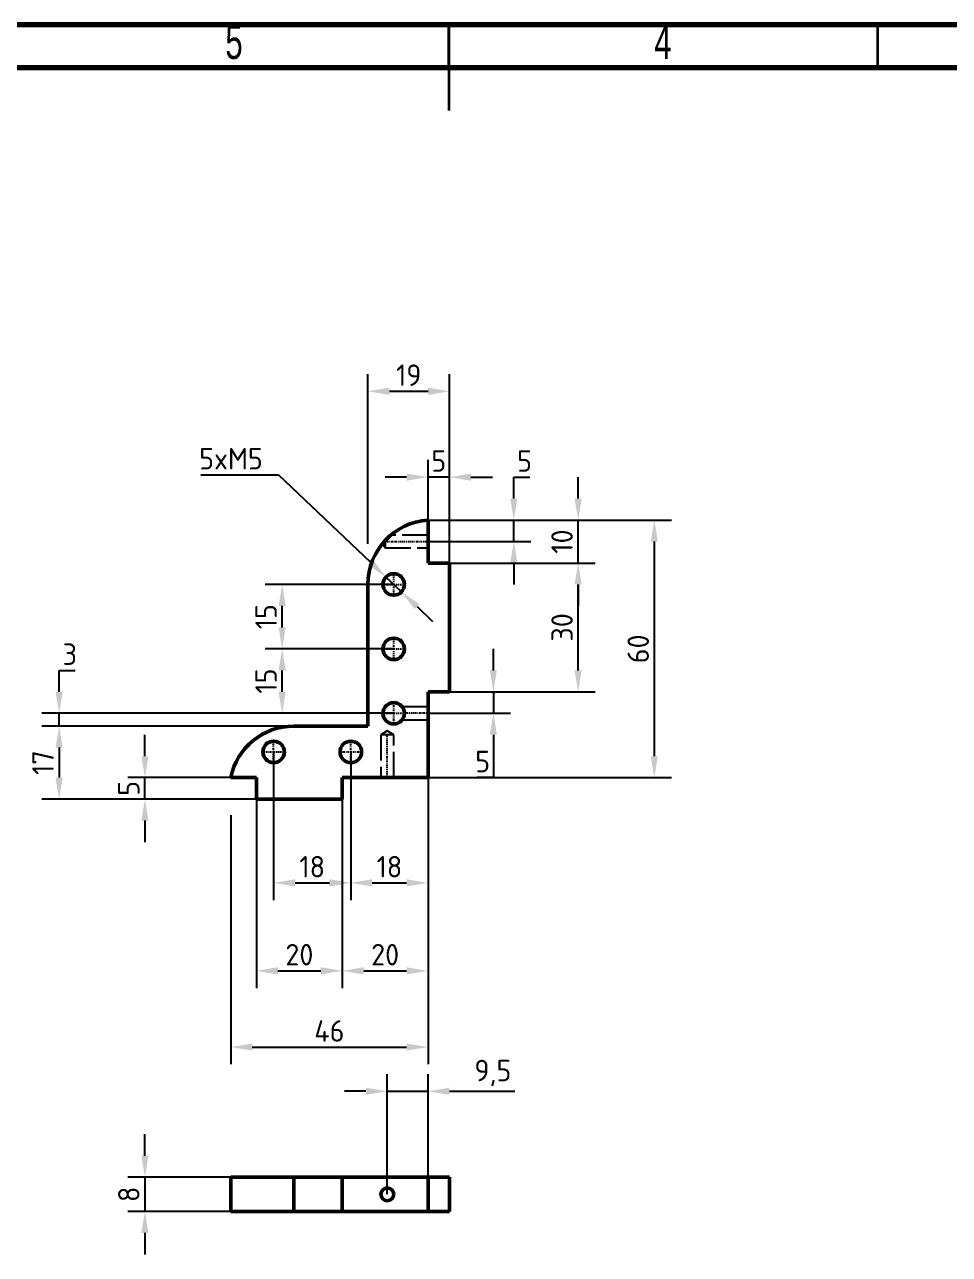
# Model space of a CAD drawing. Header units: millimetres. Extents: x -1615 to 4166, y 5 to 3174.
# Drawn here: x 2756.3 to 2864.1, y 148.8 to 292 of the extents above; entities that cross this region are included whole.
import ezdxf

# ---------------------------------------------------------------- set-up
doc = ezdxf.new("R2010")
doc.units = ezdxf.units.MM
doc.header["$LTSCALE"] = 0.25
doc.header["$PDSIZE"] = -1
for name, pattern in [('ACAD_ISO02W100', [15, 12, -3]), ('ACAD_ISO08W100', [36, 24, -3, 6, -3]), ('CENTER2', [1.125, 0.75, -0.125, 0.125, -0.125])]:
    doc.linetypes.add(name, pattern=pattern)
doc.layers.get('0').update_dxf_attribs({"lineweight": 50})
for name, color, linetype, lineweight in [('duong tam', 2, 'ACAD_ISO08W100', 25), ('kich thuoc', 1, 'Continuous', 25), ('Net dam', 7, 'Continuous', 50), ('netdut', 6, 'ACAD_ISO02W100', 25)]:
    doc.layers.add(name, color=color, linetype=linetype, lineweight=lineweight)
doc.styles.add('SLDTEXTSTYLE0', font='TXT', dxfattribs={"width": 0.686449})
doc.styles.get("Standard").update_dxf_attribs({"font": ''})
doc.styles.get('Standard').set_extended_font_data('TCVN 7284')
doc.dimstyles.new('Ratio 2', dxfattribs={"dimtxt": 2.5, "dimasz": 2.5, "dimexe": 2, "dimexo": 0, "dimtad": 1, "dimtoh": 1, "dimdec": 1, "dimlfac": 2, "dimzin": 9, "dimtxsty": 'Standard', "dimcen": 2.5, "dimazin": 2, "dimtfac": 1, "dimtdec": 1, "dimtmove": 0, "dimatfit": 3, "dimfxl": 1, "dimtzin": 1, "dimarcsym": 0})
doc.dimstyles.new('Ratio 2$3', dxfattribs={"dimtxt": 2.5, "dimasz": 2.5, "dimexe": 2, "dimexo": 0, "dimtad": 1, "dimtoh": 1, "dimdec": 1, "dimlfac": 2, "dimzin": 9, "dimtxsty": 'Standard', "dimcen": 2.5, "dimazin": 2, "dimtfac": 1, "dimtdec": 1, "dimtmove": 0, "dimatfit": 3, "dimfxl": 1, "dimtzin": 1, "dimarcsym": 0})

# ---------------------------------------------------------------- blocks, each defined once
blk = doc.blocks.new('*U393')
at = {"layer": 'duong tam', "color": 0, "linetype": 'CENTER2', "transparency": 16777216}
for p, q in [((-1.37, 0), (-0.25, 0)), ((0, 0.25), (0, 1.37)), ((0.25, 0), (1.37, 0)), ((0, -1.37), (0, -0.25))]:
    blk.add_line(p, q, dxfattribs=at)
at = {"layer": 'duong tam', "color": 0, "linetype": 'Continuous', "transparency": 16777216}
for p, q in [((-0.125, 0), (0.125, 0)), ((0, -0.125), (0, 0.125))]:
    blk.add_line(p, q, dxfattribs=at)
blk = doc.blocks.new('*U394')
at = {"layer": 'duong tam', "color": 0, "linetype": 'CENTER2', "transparency": 16777216}
for p, q in [((-1.37, 0), (-0.25, 0)), ((0, 0.25), (0, 1.37)), ((0.25, 0), (1.37, 0)), ((0, -1.37), (0, -0.25))]:
    blk.add_line(p, q, dxfattribs=at)
at = {"layer": 'duong tam', "color": 0, "linetype": 'Continuous', "transparency": 16777216}
for p, q in [((-0.125, 0), (0.125, 0)), ((0, -0.125), (0, 0.125))]:
    blk.add_line(p, q, dxfattribs=at)
blk = doc.blocks.new('*U395')
at = {"layer": 'duong tam', "color": 0, "linetype": 'CENTER2', "transparency": 16777216}
for p, q in [((-1.37, 0), (-0.25, 0)), ((0, 0.25), (0, 1.37)), ((0.25, 0), (1.37, 0)), ((0, -1.37), (0, -0.25))]:
    blk.add_line(p, q, dxfattribs=at)
at = {"layer": 'duong tam', "color": 0, "linetype": 'Continuous', "transparency": 16777216}
for p, q in [((-0.125, 0), (0.125, 0)), ((0, -0.125), (0, 0.125))]:
    blk.add_line(p, q, dxfattribs=at)
blk = doc.blocks.new('*U396')
at = {"layer": 'duong tam', "color": 0, "linetype": 'CENTER2', "transparency": 16777216}
for p, q in [((-1.37, 0), (-0.25, 0)), ((0, 0.25), (0, 1.37)), ((0.25, 0), (1.37, 0)), ((0, -1.37), (0, -0.25))]:
    blk.add_line(p, q, dxfattribs=at)
at = {"layer": 'duong tam', "color": 0, "linetype": 'Continuous', "transparency": 16777216}
for p, q in [((-0.125, 0), (0.125, 0)), ((0, -0.125), (0, 0.125))]:
    blk.add_line(p, q, dxfattribs=at)
blk = doc.blocks.new('*U397')
at = {"layer": 'duong tam', "color": 0, "linetype": 'CENTER2', "transparency": 16777216}
for p, q in [((-1.37, 0), (-0.25, 0)), ((0, 0.25), (0, 1.37)), ((0.25, 0), (1.37, 0)), ((0, -1.37), (0, -0.25))]:
    blk.add_line(p, q, dxfattribs=at)
at = {"layer": 'duong tam', "color": 0, "linetype": 'Continuous', "transparency": 16777216}
for p, q in [((-0.125, 0), (0.125, 0)), ((0, -0.125), (0, 0.125))]:
    blk.add_line(p, q, dxfattribs=at)
blk = doc.blocks.new('*U398')
at = {"layer": 'duong tam', "color": 0, "linetype": 'CENTER2', "transparency": 16777216}
blk.add_line((-2.46, 0), (2.46, 0), dxfattribs=at)
blk = doc.blocks.new('*U399')
at = {"layer": 'duong tam', "color": 0, "linetype": 'CENTER2', "transparency": 16777216}
blk.add_line((1.62, 0), (-1.62, 0), dxfattribs=at)
blk = doc.blocks.new('*U400')
at = {"layer": 'duong tam', "color": 0, "linetype": 'CENTER2', "transparency": 16777216}
blk.add_line((0, -2.62), (0, 2.62), dxfattribs=at)
blk = doc.blocks.new('*D401')
at = {"layer": 'Defpoints', "color": 0, "transparency": 16777216}
for p in [(2803.34, 234.29), (2803.34, 204.29), (2829.71, 204.29)]:
    blk.add_point(p, dxfattribs=at)
at = {"layer": 'kich thuoc', "color": 0, "lineweight": -2, "transparency": 16777216}
for p, q in [((2803.34, 234.29), (2831.71, 234.29)), ((2829.71, 231.79), (2829.71, 206.79)), ((2803.34, 204.29), (2831.71, 204.29))]:
    blk.add_line(p, q, dxfattribs=at)
at = {"layer": 'kich thuoc', "color": 0, "transparency": 16777216}
for points in [[(2829.3, 231.79), (2830.13, 231.79), (2829.71, 234.29)], [(2829.3, 206.79), (2830.13, 206.79), (2829.71, 204.29)]]:
    blk.add_solid(points, dxfattribs=at)
at = {"layer": 'kich thuoc', "color": 0, "transparency": 16777216, "insert": (2827.84, 219.29), "char_height": 2.5, "attachment_point": 5, "rotation": 90}
blk.add_mtext('60', dxfattribs=at)
blk = doc.blocks.new('*D402')
at = {"layer": 'Defpoints', "color": 0, "transparency": 16777216}
for p in [(2803.34, 234.29), (2820.84, 234.29), (2805.84, 229.29)]:
    blk.add_point(p, dxfattribs=at)
at = {"layer": 'kich thuoc', "color": 0, "lineweight": -2, "transparency": 16777216}
for p, q in [((2820.84, 236.79), (2820.84, 239.29)), ((2803.34, 234.29), (2822.84, 234.29)), ((2820.84, 229.29), (2820.84, 234.29)), ((2805.84, 229.29), (2822.84, 229.29)), ((2820.84, 226.79), (2820.84, 224.29))]:
    blk.add_line(p, q, dxfattribs=at)
at = {"layer": 'kich thuoc', "color": 0, "transparency": 16777216}
for points in [[(2820.42, 236.79), (2821.25, 236.79), (2820.84, 234.29)], [(2820.42, 226.79), (2821.25, 226.79), (2820.84, 229.29)]]:
    blk.add_solid(points, dxfattribs=at)
at = {"layer": 'kich thuoc', "color": 0, "transparency": 16777216, "insert": (2818.96, 231.79), "char_height": 2.5, "attachment_point": 5, "rotation": 90}
blk.add_mtext('10', dxfattribs=at)
blk = doc.blocks.new('*D403')
at = {"layer": 'Defpoints', "color": 0, "transparency": 16777216}
for p in [(2805.84, 229.29), (2820.84, 229.29), (2805.84, 214.29)]:
    blk.add_point(p, dxfattribs=at)
at = {"layer": 'kich thuoc', "color": 0, "lineweight": -2, "transparency": 16777216}
for p, q in [((2805.84, 229.29), (2822.84, 229.29)), ((2820.84, 216.79), (2820.84, 226.79)), ((2805.84, 214.29), (2822.84, 214.29))]:
    blk.add_line(p, q, dxfattribs=at)
at = {"layer": 'kich thuoc', "color": 0, "transparency": 16777216}
for points in [[(2820.42, 226.79), (2821.25, 226.79), (2820.84, 229.29)], [(2820.42, 216.79), (2821.25, 216.79), (2820.84, 214.29)]]:
    blk.add_solid(points, dxfattribs=at)
at = {"layer": 'kich thuoc', "color": 0, "transparency": 16777216, "insert": (2818.96, 221.79), "char_height": 2.5, "attachment_point": 5, "rotation": 90}
blk.add_mtext('30', dxfattribs=at)
blk = doc.blocks.new('*D404')
at = {"layer": 'Defpoints', "color": 0, "transparency": 16777216}
for p in [(2803.34, 234.29), (2813.34, 234.29), (2803.34, 231.79)]:
    blk.add_point(p, dxfattribs=at)
at = {"layer": 'kich thuoc', "color": 0, "lineweight": -2, "transparency": 16777216}
for p, q in [((2813.34, 236.79), (2813.34, 239.29)), ((2813.34, 239.29), (2815.21, 239.29)), ((2803.34, 234.29), (2815.34, 234.29)), ((2813.34, 231.79), (2813.34, 234.29)), ((2803.34, 231.79), (2815.34, 231.79)), ((2813.34, 229.29), (2813.34, 226.79))]:
    blk.add_line(p, q, dxfattribs=at)
at = {"layer": 'kich thuoc', "color": 0, "transparency": 16777216}
for points in [[(2812.92, 236.79), (2813.75, 236.79), (2813.34, 234.29)], [(2812.92, 229.29), (2813.75, 229.29), (2813.34, 231.79)]]:
    blk.add_solid(points, dxfattribs=at)
at = {"layer": 'kich thuoc', "color": 0, "transparency": 16777216, "insert": (2814.59, 241.17), "char_height": 2.5, "attachment_point": 5}
blk.add_mtext('5', dxfattribs=at)
blk = doc.blocks.new('*D405')
at = {"layer": 'Defpoints', "color": 0, "transparency": 16777216}
for p in [(2805.84, 214.29), (2810.96, 214.29), (2803.34, 211.79)]:
    blk.add_point(p, dxfattribs=at)
at = {"layer": 'kich thuoc', "color": 0, "lineweight": -2, "transparency": 16777216}
for p, q in [((2810.96, 216.79), (2810.96, 219.29)), ((2805.84, 214.29), (2812.96, 214.29)), ((2810.96, 214.29), (2810.96, 211.79)), ((2803.34, 211.79), (2812.96, 211.79)), ((2810.96, 209.29), (2810.96, 204.29)), ((2810.96, 204.29), (2809.08, 204.29))]:
    blk.add_line(p, q, dxfattribs=at)
at = {"layer": 'kich thuoc', "color": 0, "transparency": 16777216}
for points in [[(2810.54, 216.79), (2811.37, 216.79), (2810.96, 214.29)], [(2810.54, 209.29), (2811.37, 209.29), (2810.96, 211.79)]]:
    blk.add_solid(points, dxfattribs=at)
at = {"layer": 'kich thuoc', "color": 0, "transparency": 16777216, "insert": (2809.71, 206.17), "char_height": 2.5, "attachment_point": 5}
blk.add_mtext('5', dxfattribs=at)
blk = doc.blocks.new('*D406')
at = {"layer": 'Defpoints', "color": 0, "transparency": 16777216}
for p in [(2780.34, 204.29), (2803.34, 204.29), (2803.34, 172.91)]:
    blk.add_point(p, dxfattribs=at)
at = {"layer": 'kich thuoc', "color": 0, "lineweight": -2, "transparency": 16777216}
for p, q in [((2803.34, 204.29), (2803.34, 170.91)), ((2780.34, 199.92), (2780.34, 170.91)), ((2782.84, 172.91), (2800.84, 172.91))]:
    blk.add_line(p, q, dxfattribs=at)
at = {"layer": 'kich thuoc', "color": 0, "transparency": 16777216}
for points in [[(2782.84, 173.33), (2782.84, 172.5), (2780.34, 172.91)], [(2800.84, 173.33), (2800.84, 172.5), (2803.34, 172.91)]]:
    blk.add_solid(points, dxfattribs=at)
at = {"layer": 'kich thuoc', "color": 0, "transparency": 16777216, "insert": (2791.84, 174.79), "char_height": 2.5, "attachment_point": 5}
blk.add_mtext('46', dxfattribs=at)
blk = doc.blocks.new('*D407')
at = {"layer": 'Defpoints', "color": 0, "transparency": 16777216}
for p in [(2803.34, 204.29), (2793.34, 201.79), (2803.34, 181.79)]:
    blk.add_point(p, dxfattribs=at)
at = {"layer": 'kich thuoc', "color": 0, "lineweight": -2, "transparency": 16777216}
for p, q in [((2803.34, 204.29), (2803.34, 179.79)), ((2793.34, 201.79), (2793.34, 179.79)), ((2795.84, 181.79), (2800.84, 181.79))]:
    blk.add_line(p, q, dxfattribs=at)
at = {"layer": 'kich thuoc', "color": 0, "transparency": 16777216}
for points in [[(2795.84, 182.21), (2795.84, 181.37), (2793.34, 181.79)], [(2800.84, 182.21), (2800.84, 181.37), (2803.34, 181.79)]]:
    blk.add_solid(points, dxfattribs=at)
at = {"layer": 'kich thuoc', "color": 0, "transparency": 16777216, "insert": (2798.34, 183.67), "char_height": 2.5, "attachment_point": 5}
blk.add_mtext('20', dxfattribs=at)
blk = doc.blocks.new('*D408')
at = {"layer": 'Defpoints', "color": 0, "transparency": 16777216}
for p in [(2783.34, 201.79), (2793.34, 201.79), (2793.34, 181.79)]:
    blk.add_point(p, dxfattribs=at)
at = {"layer": 'kich thuoc', "color": 0, "lineweight": -2, "transparency": 16777216}
for p, q in [((2783.34, 201.79), (2783.34, 179.79)), ((2793.34, 201.79), (2793.34, 179.79)), ((2785.84, 181.79), (2790.84, 181.79))]:
    blk.add_line(p, q, dxfattribs=at)
at = {"layer": 'kich thuoc', "color": 0, "transparency": 16777216}
for points in [[(2785.84, 182.21), (2785.84, 181.37), (2783.34, 181.79)], [(2790.84, 182.21), (2790.84, 181.37), (2793.34, 181.79)]]:
    blk.add_solid(points, dxfattribs=at)
at = {"layer": 'kich thuoc', "color": 0, "transparency": 16777216, "insert": (2788.34, 183.67), "char_height": 2.5, "attachment_point": 5}
blk.add_mtext('20', dxfattribs=at)
blk = doc.blocks.new('*D409')
at = {"layer": 'Defpoints', "color": 0, "transparency": 16777216}
for p in [(2780.34, 157.76), (2770.34, 153.76), (2780.34, 153.76)]:
    blk.add_point(p, dxfattribs=at)
at = {"layer": 'kich thuoc', "color": 0, "lineweight": -2, "transparency": 16777216}
for p, q in [((2770.34, 160.26), (2770.34, 162.76)), ((2780.34, 157.76), (2768.34, 157.76)), ((2770.34, 157.76), (2770.34, 153.76)), ((2780.34, 153.76), (2768.34, 153.76)), ((2770.34, 151.26), (2770.34, 148.76))]:
    blk.add_line(p, q, dxfattribs=at)
at = {"layer": 'kich thuoc', "color": 0, "transparency": 16777216}
for points in [[(2769.92, 160.26), (2770.75, 160.26), (2770.34, 157.76)], [(2769.92, 151.26), (2770.75, 151.26), (2770.34, 153.76)]]:
    blk.add_solid(points, dxfattribs=at)
at = {"layer": 'kich thuoc', "color": 0, "transparency": 16777216, "insert": (2768.46, 155.76), "char_height": 2.5, "attachment_point": 5, "rotation": 90}
blk.add_mtext('8', dxfattribs=at)
blk = doc.blocks.new('*D429')
at = {"layer": 'Defpoints', "color": 0, "transparency": 16777216}
for p in [(2798.43, 227.65), (2800.24, 225.93)]:
    blk.add_point(p, dxfattribs=at)
at = {"layer": 'kich thuoc', "color": 0, "lineweight": -2, "transparency": 16777216}
for p, q in [((2776.87, 239.56), (2785.89, 239.56)), ((2785.89, 239.56), (2796.62, 229.37)), ((2800.24, 225.93), (2798.43, 227.65)), ((2802.06, 224.21), (2803.87, 222.49))]:
    blk.add_line(p, q, dxfattribs=at)
at = {"layer": 'kich thuoc', "color": 0, "transparency": 16777216}
for points in [[(2796.91, 229.68), (2796.33, 229.07), (2798.43, 227.65)], [(2802.34, 224.51), (2801.77, 223.91), (2800.24, 225.93)]]:
    blk.add_solid(points, dxfattribs=at)
at = {"layer": 'kich thuoc', "color": 0, "transparency": 16777216, "insert": (2780.37, 241.44), "char_height": 2.5, "attachment_point": 5}
blk.add_mtext('5xM5', dxfattribs=at)
blk = doc.blocks.new('*D497')
at = {"layer": 'Defpoints', "color": 0, "transparency": 16777216}
for p in [(2805.84, 249.29), (2805.84, 229.29), (2796.34, 226.81)]:
    blk.add_point(p, dxfattribs=at)
at = {"layer": 'kich thuoc', "color": 0, "lineweight": -2, "transparency": 16777216}
for p, q in [((2796.34, 231.52), (2796.34, 251.29)), ((2805.84, 229.29), (2805.84, 251.29)), ((2798.84, 249.29), (2803.34, 249.29)), ((2796.34, 226.81), (2796.34, 227.77))]:
    blk.add_line(p, q, dxfattribs=at)
at = {"layer": 'kich thuoc', "color": 0, "transparency": 16777216}
for points in [[(2798.84, 249.71), (2798.84, 248.87), (2796.34, 249.29)], [(2803.34, 249.71), (2803.34, 248.87), (2805.84, 249.29)]]:
    blk.add_solid(points, dxfattribs=at)
at = {"layer": 'kich thuoc', "color": 0, "transparency": 16777216, "insert": (2801.09, 251.17), "char_height": 2.5, "attachment_point": 5}
blk.add_mtext('19', dxfattribs=at)
blk = doc.blocks.new('*D498')
at = {"layer": 'Defpoints', "color": 0, "transparency": 16777216}
for p in [(2803.34, 239.29), (2803.34, 229.29), (2805.84, 229.29)]:
    blk.add_point(p, dxfattribs=at)
at = {"layer": 'kich thuoc', "color": 0, "lineweight": -2, "transparency": 16777216}
for p, q in [((2803.34, 229.29), (2803.34, 241.29)), ((2805.84, 229.29), (2805.84, 241.29)), ((2800.84, 239.29), (2798.34, 239.29)), ((2805.84, 239.29), (2803.34, 239.29)), ((2808.34, 239.29), (2810.84, 239.29))]:
    blk.add_line(p, q, dxfattribs=at)
at = {"layer": 'kich thuoc', "color": 0, "transparency": 16777216}
for points in [[(2800.84, 239.71), (2800.84, 238.87), (2803.34, 239.29)], [(2808.34, 239.71), (2808.34, 238.87), (2805.84, 239.29)]]:
    blk.add_solid(points, dxfattribs=at)
at = {"layer": 'kich thuoc', "color": 0, "transparency": 16777216, "insert": (2804.59, 241.17), "char_height": 2.5, "attachment_point": 5}
blk.add_mtext('5', dxfattribs=at)
blk = doc.blocks.new('*D499')
at = {"layer": 'Defpoints', "color": 0, "transparency": 16777216}
for p in [(2787.69, 210.29), (2760.34, 201.79), (2783.34, 201.79)]:
    blk.add_point(p, dxfattribs=at)
at = {"layer": 'kich thuoc', "color": 0, "lineweight": -2, "transparency": 16777216}
for p, q in [((2787.69, 210.29), (2758.34, 210.29)), ((2760.34, 207.79), (2760.34, 204.29)), ((2783.34, 201.79), (2758.34, 201.79))]:
    blk.add_line(p, q, dxfattribs=at)
at = {"layer": 'kich thuoc', "color": 0, "transparency": 16777216}
for points in [[(2759.92, 207.79), (2760.75, 207.79), (2760.34, 210.29)], [(2759.92, 204.29), (2760.75, 204.29), (2760.34, 201.79)]]:
    blk.add_solid(points, dxfattribs=at)
at = {"layer": 'kich thuoc', "color": 0, "transparency": 16777216, "insert": (2758.46, 206.04), "char_height": 2.5, "attachment_point": 5, "rotation": 90}
blk.add_mtext('17', dxfattribs=at)
blk = doc.blocks.new('*D500')
at = {"layer": 'Defpoints', "color": 0, "transparency": 16777216}
for p in [(2770.34, 204.29), (2780.34, 204.29), (2783.34, 201.79)]:
    blk.add_point(p, dxfattribs=at)
at = {"layer": 'kich thuoc', "color": 0, "lineweight": -2, "transparency": 16777216}
for p, q in [((2770.34, 206.79), (2770.34, 209.29)), ((2780.34, 204.29), (2768.34, 204.29)), ((2770.34, 201.79), (2770.34, 204.29)), ((2783.34, 201.79), (2768.34, 201.79)), ((2770.34, 199.29), (2770.34, 196.79))]:
    blk.add_line(p, q, dxfattribs=at)
at = {"layer": 'kich thuoc', "color": 0, "transparency": 16777216}
for points in [[(2769.92, 206.79), (2770.75, 206.79), (2770.34, 204.29)], [(2769.92, 199.29), (2770.75, 199.29), (2770.34, 201.79)]]:
    blk.add_solid(points, dxfattribs=at)
at = {"layer": 'kich thuoc', "color": 0, "transparency": 16777216, "insert": (2768.46, 203.04), "char_height": 2.5, "attachment_point": 5, "rotation": 90}
blk.add_mtext('5', dxfattribs=at)
blk = doc.blocks.new('*D799')
at = {"layer": 'Defpoints', "color": 0, "transparency": 16777216}
for p in [(2799.34, 211.79), (2760.34, 210.29), (2787.69, 210.29)]:
    blk.add_point(p, dxfattribs=at)
at = {"layer": 'kich thuoc', "color": 0, "lineweight": -2, "transparency": 16777216}
for p, q in [((2760.34, 214.29), (2760.34, 216.79)), ((2760.34, 216.79), (2762.21, 216.79)), ((2799.34, 211.79), (2758.34, 211.79)), ((2760.34, 210.29), (2760.34, 211.79)), ((2787.69, 210.29), (2758.34, 210.29)), ((2760.34, 207.79), (2760.34, 205.29))]:
    blk.add_line(p, q, dxfattribs=at)
at = {"layer": 'kich thuoc', "color": 0, "transparency": 16777216}
for points in [[(2759.92, 214.29), (2760.75, 214.29), (2760.34, 211.79)], [(2759.92, 207.79), (2760.75, 207.79), (2760.34, 210.29)]]:
    blk.add_solid(points, dxfattribs=at)
at = {"layer": 'kich thuoc', "color": 0, "transparency": 16777216, "insert": (2761.59, 218.67), "char_height": 2.5, "attachment_point": 5}
blk.add_mtext('3', dxfattribs=at)
blk = doc.blocks.new('*D800')
at = {"layer": 'Defpoints', "color": 0, "transparency": 16777216}
for p in [(2786.34, 219.29), (2799.34, 219.29), (2799.34, 211.79)]:
    blk.add_point(p, dxfattribs=at)
at = {"layer": 'kich thuoc', "color": 0, "lineweight": -2, "transparency": 16777216}
for p, q in [((2799.34, 219.29), (2784.34, 219.29)), ((2786.34, 214.29), (2786.34, 216.79)), ((2799.34, 211.79), (2784.34, 211.79))]:
    blk.add_line(p, q, dxfattribs=at)
at = {"layer": 'kich thuoc', "color": 0, "transparency": 16777216}
for points in [[(2785.92, 216.79), (2786.75, 216.79), (2786.34, 219.29)], [(2785.92, 214.29), (2786.75, 214.29), (2786.34, 211.79)]]:
    blk.add_solid(points, dxfattribs=at)
at = {"layer": 'kich thuoc', "color": 0, "transparency": 16777216, "insert": (2784.46, 215.54), "char_height": 2.5, "attachment_point": 5, "rotation": 90}
blk.add_mtext('15', dxfattribs=at)
blk = doc.blocks.new('*D801')
at = {"layer": 'Defpoints', "color": 0, "transparency": 16777216}
for p in [(2786.34, 226.79), (2799.34, 226.79), (2799.34, 219.29)]:
    blk.add_point(p, dxfattribs=at)
at = {"layer": 'kich thuoc', "color": 0, "lineweight": -2, "transparency": 16777216}
for p, q in [((2799.34, 226.79), (2784.34, 226.79)), ((2786.34, 221.79), (2786.34, 224.29)), ((2799.34, 219.29), (2784.34, 219.29))]:
    blk.add_line(p, q, dxfattribs=at)
at = {"layer": 'kich thuoc', "color": 0, "transparency": 16777216}
for points in [[(2785.92, 224.29), (2786.75, 224.29), (2786.34, 226.79)], [(2785.92, 221.79), (2786.75, 221.79), (2786.34, 219.29)]]:
    blk.add_solid(points, dxfattribs=at)
at = {"layer": 'kich thuoc', "color": 0, "transparency": 16777216, "insert": (2784.46, 223.04), "char_height": 2.5, "attachment_point": 5, "rotation": 90}
blk.add_mtext('15', dxfattribs=at)
blk = doc.blocks.new('*D802')
at = {"layer": 'Defpoints', "color": 0, "transparency": 16777216}
for p in [(2803.34, 167.76), (2803.34, 157.76), (2798.59, 155.76)]:
    blk.add_point(p, dxfattribs=at)
at = {"layer": 'kich thuoc', "color": 0, "lineweight": -2, "transparency": 16777216}
for p, q in [((2798.59, 155.76), (2798.59, 169.76)), ((2803.34, 157.76), (2803.34, 169.76)), ((2796.09, 167.76), (2793.59, 167.76)), ((2798.59, 167.76), (2803.34, 167.76)), ((2805.84, 167.76), (2813.46, 167.76))]:
    blk.add_line(p, q, dxfattribs=at)
at = {"layer": 'kich thuoc', "color": 0, "transparency": 16777216}
for points in [[(2796.09, 168.18), (2796.09, 167.35), (2798.59, 167.76)], [(2805.84, 168.18), (2805.84, 167.35), (2803.34, 167.76)]]:
    blk.add_solid(points, dxfattribs=at)
at = {"layer": 'kich thuoc', "color": 0, "transparency": 16777216, "insert": (2810.9, 169.89), "char_height": 2.5, "attachment_point": 5}
blk.add_mtext('9,5', dxfattribs=at)
blk = doc.blocks.new('*D803')
at = {"layer": 'Defpoints', "color": 0, "transparency": 16777216}
for p in [(2794.34, 207.29), (2803.34, 207.29), (2803.34, 192.04)]:
    blk.add_point(p, dxfattribs=at)
at = {"layer": 'kich thuoc', "color": 0, "lineweight": -2, "transparency": 16777216}
for p, q in [((2794.34, 207.29), (2794.34, 190.04)), ((2803.34, 207.29), (2803.34, 190.04)), ((2796.84, 192.04), (2800.84, 192.04))]:
    blk.add_line(p, q, dxfattribs=at)
at = {"layer": 'kich thuoc', "color": 0, "transparency": 16777216}
for points in [[(2796.84, 192.46), (2796.84, 191.62), (2794.34, 192.04)], [(2800.84, 192.46), (2800.84, 191.62), (2803.34, 192.04)]]:
    blk.add_solid(points, dxfattribs=at)
at = {"layer": 'kich thuoc', "color": 0, "transparency": 16777216, "insert": (2798.84, 193.92), "char_height": 2.5, "attachment_point": 5}
blk.add_mtext('18', dxfattribs=at)
blk = doc.blocks.new('*D804')
at = {"layer": 'Defpoints', "color": 0, "transparency": 16777216}
for p in [(2785.34, 207.29), (2794.34, 207.29), (2794.34, 192.04)]:
    blk.add_point(p, dxfattribs=at)
at = {"layer": 'kich thuoc', "color": 0, "lineweight": -2, "transparency": 16777216}
for p, q in [((2785.34, 207.29), (2785.34, 190.04)), ((2794.34, 207.29), (2794.34, 190.04)), ((2787.84, 192.04), (2791.84, 192.04))]:
    blk.add_line(p, q, dxfattribs=at)
at = {"layer": 'kich thuoc', "color": 0, "transparency": 16777216}
for points in [[(2787.84, 192.46), (2787.84, 191.62), (2785.34, 192.04)], [(2791.84, 192.46), (2791.84, 191.62), (2794.34, 192.04)]]:
    blk.add_solid(points, dxfattribs=at)
at = {"layer": 'kich thuoc', "color": 0, "transparency": 16777216, "insert": (2789.84, 193.92), "char_height": 2.5, "attachment_point": 5}
blk.add_mtext('18', dxfattribs=at)

msp = doc.modelspace()

# ---------------------------------------------------------------- linework, layer by layer
at = {"color": 7, "linetype": 'Continuous', "lineweight": 70}
for p, q in [((2605.766, 292.001), (3005.766, 292.001)), ((2610.766, 287.001), (3000.766, 287.001))]:
    msp.add_line(p, q, dxfattribs=at)
at = {"color": 7, "linetype": 'Continuous', "lineweight": 35}
for p, q in [((2805.766, 292.001), (2805.766, 282.001)), ((2805.766, 287.001), (2805.766, 292.001)), ((2855.766, 287.001), (2855.766, 292.001))]:
    msp.add_line(p, q, dxfattribs=at)
for p, q in [((2803.338, 229.291), (2803.338, 234.291)), ((2805.838, 229.291), (2803.338, 229.291)), ((2805.838, 214.291), (2805.838, 229.291)), ((2796.338, 226.807), (2796.338, 210.291)), ((2803.338, 214.291), (2805.838, 214.291)), ((2803.338, 204.291), (2803.338, 214.291)), ((2796.338, 210.291), (2787.687, 210.291)), ((2780.338, 204.291), (2783.338, 204.291)), ((2783.338, 204.291), (2783.338, 201.791)), ((2793.338, 204.291), (2803.338, 204.291)), ((2793.338, 201.791), (2793.338, 204.291)), ((2783.338, 201.791), (2793.338, 201.791)), ((2780.338, 157.763), (2780.338, 153.763)), ((2780.338, 157.763), (2783.338, 157.763)), ((2783.338, 157.763), (2793.338, 157.763)), ((2793.338, 157.763), (2793.338, 153.763)), ((2793.338, 157.763), (2803.338, 157.763)), ((2803.338, 157.763), (2803.338, 153.763)), ((2803.338, 157.763), (2805.838, 157.763)), ((2805.838, 157.763), (2805.838, 153.763)), ((2780.338, 153.763), (2783.338, 153.763)), ((2783.338, 153.763), (2793.338, 153.763)), ((2793.338, 153.763), (2803.338, 153.763)), ((2803.338, 153.763), (2805.838, 153.763))]:
    msp.add_line(p, q)
for centre, radius in [((2799.338, 226.791), 1.25), ((2799.338, 219.291), 1.25), ((2799.338, 211.791), 1.25), ((2785.341, 207.291), 1.25), ((2794.341, 207.291), 1.25), ((2798.588, 155.763), 0.75)]:
    msp.add_circle(centre, radius)
for centre, start, end in [((2803.838, 226.807), 93.82255, 180), ((2787.687, 202.791), 90, 168.46304)]:
    msp.add_arc(centre, 7.5, start, end)
at = {"layer": 'Net dam'}
msp.add_line((2787.687, 157.763), (2787.687, 153.763), dxfattribs=at)
at = {"layer": 'netdut'}
for p, q in [((2803.338, 232.541), (2798.997, 232.541)), ((2798.029, 231.555), (2798.338, 231.041)), ((2798.338, 231.907), (2798.338, 231.041)), ((2798.338, 231.041), (2803.338, 231.041)), ((2803.338, 212.541), (2800.342, 212.541)), ((2800.34, 211.041), (2803.338, 211.041)), ((2798.588, 209.741), (2797.838, 209.291)), ((2799.338, 209.291), (2797.838, 209.291)), ((2797.838, 209.291), (2797.838, 204.291)), ((2799.338, 209.291), (2798.588, 209.741)), ((2799.338, 204.291), (2799.338, 209.291))]:
    msp.add_line(p, q, dxfattribs=at)

# ---------------------------------------------------------------- block references
at = {"layer": 'duong tam', "linetype": 'CENTER2'}
for name, p in [('*U398', (2801.003, 231.791)), ('*U393', (2799.338, 226.791)), ('*U394', (2799.338, 219.291)), ('*U395', (2799.338, 211.791)), ('*U399', (2801.84, 211.791)), ('*U400', (2798.588, 206.791)), ('*U397', (2785.341, 207.291)), ('*U396', (2794.341, 207.291))]:
    msp.add_blockref(name, p, dxfattribs=at)

# ---------------------------------------------------------------- texts
at = {"color": 7, "linetype": 'Continuous', "lineweight": 0, "char_height": 3.969, "attachment_point": 2, "style": 'SLDTEXTSTYLE0'}
for s, insert in [('5', (2780.726, 291.969)), ('4', (2830.726, 291.969))]:
    msp.add_mtext(s, dxfattribs=dict(at, insert=insert))

# ---------------------------------------------------------------- dimensions: what is measured, and where the dimension line sits
at = {"layer": 'kich thuoc'}
for base, p1, p2, picture, middle in [((2805.838, 249.291), (2796.338, 226.807), (2805.838, 229.291), '*D497', (2801.088, 251.166)), ((2803.338, 239.291), (2805.838, 229.291), (2803.338, 229.291), '*D498', (2804.588, 241.166)), ((2794.341, 192.041), (2785.341, 207.291), (2794.341, 207.291), '*D804', (2789.841, 193.916)), ((2803.338, 192.041), (2794.341, 207.291), (2803.338, 207.291), '*D803', (2798.84, 193.916)), ((2803.338, 167.763), (2798.588, 155.763), (2803.338, 157.763), '*D802', (2810.901, 169.888))]:
    dim = msp.add_linear_dim(base=base, p1=p1, p2=p2, dimstyle='Ratio 2', dxfattribs=at)
    dim.commit()
    dim.dimension.update_dxf_attribs({"geometry": picture, "text_midpoint": middle})
dim = msp.add_diameter_dim_2p(p1=(2800.245, 225.93), p2=(2798.432, 227.652), text='5xM5', dimstyle='Ratio 2$3', dxfattribs=at)
dim.commit()
dim.dimension.update_dxf_attribs({"geometry": '*D429', "text_midpoint": (2780.366, 239.563), "dimtype": 163})
for base, p1, p2, picture, middle in [((2813.338, 234.291), (2803.338, 231.791), (2803.338, 234.291), '*D404', (2814.588, 241.166)), ((2820.838, 234.291), (2805.838, 229.291), (2803.338, 234.291), '*D402', (2818.963, 231.791)), ((2820.838, 229.291), (2805.838, 214.291), (2805.838, 229.291), '*D403', (2818.963, 221.791)), ((2786.338, 226.791), (2799.338, 219.291), (2799.338, 226.791), '*D801', (2784.463, 223.041)), ((2786.338, 219.291), (2799.338, 211.791), (2799.338, 219.291), '*D800', (2784.463, 215.541)), ((2760.338, 201.791), (2787.687, 210.291), (2783.338, 201.791), '*D499', (2758.463, 206.041)), ((2770.338, 153.763), (2780.338, 157.763), (2780.338, 153.763), '*D409', (2768.463, 155.763))]:
    dim = msp.add_linear_dim(base=base, p1=p1, p2=p2, angle=90, dimstyle='Ratio 2', dxfattribs=at)
    dim.commit()
    dim.dimension.update_dxf_attribs({"geometry": picture, "text_midpoint": middle})
for base, p1, p2, picture, middle in [((2829.714, 204.291), (2803.338, 234.291), (2803.338, 204.291), '*D401', (2829.714, 219.291)), ((2760.338, 210.291), (2799.338, 211.791), (2787.687, 210.291), '*D799', (2761.588, 216.791)), ((2810.956, 214.291), (2803.338, 211.791), (2805.838, 214.291), '*D405', (2809.706, 204.291)), ((2770.338, 204.291), (2783.338, 201.791), (2780.338, 204.291), '*D500', (2770.338, 203.041))]:
    dim = msp.add_linear_dim(base=base, p1=p1, p2=p2, angle=90, dimstyle='Ratio 2', dxfattribs=at)
    dim.commit()
    dim.dimension.update_dxf_attribs({"geometry": picture, "text_midpoint": middle, "dimtype": 160})
for base, p1, p2, picture, middle in [((2803.338, 172.915), (2780.338, 204.291), (2803.338, 204.291), '*D406', (2791.838, 172.915)), ((2803.338, 181.791), (2793.338, 201.791), (2803.338, 204.291), '*D407', (2798.338, 181.791)), ((2793.338, 181.791), (2783.338, 201.791), (2793.338, 201.791), '*D408', (2788.338, 181.791))]:
    dim = msp.add_linear_dim(base=base, p1=p1, p2=p2, dimstyle='Ratio 2', dxfattribs=at)
    dim.commit()
    dim.dimension.update_dxf_attribs({"geometry": picture, "text_midpoint": middle, "dimtype": 160})

doc.saveas('drawing.dxf')
